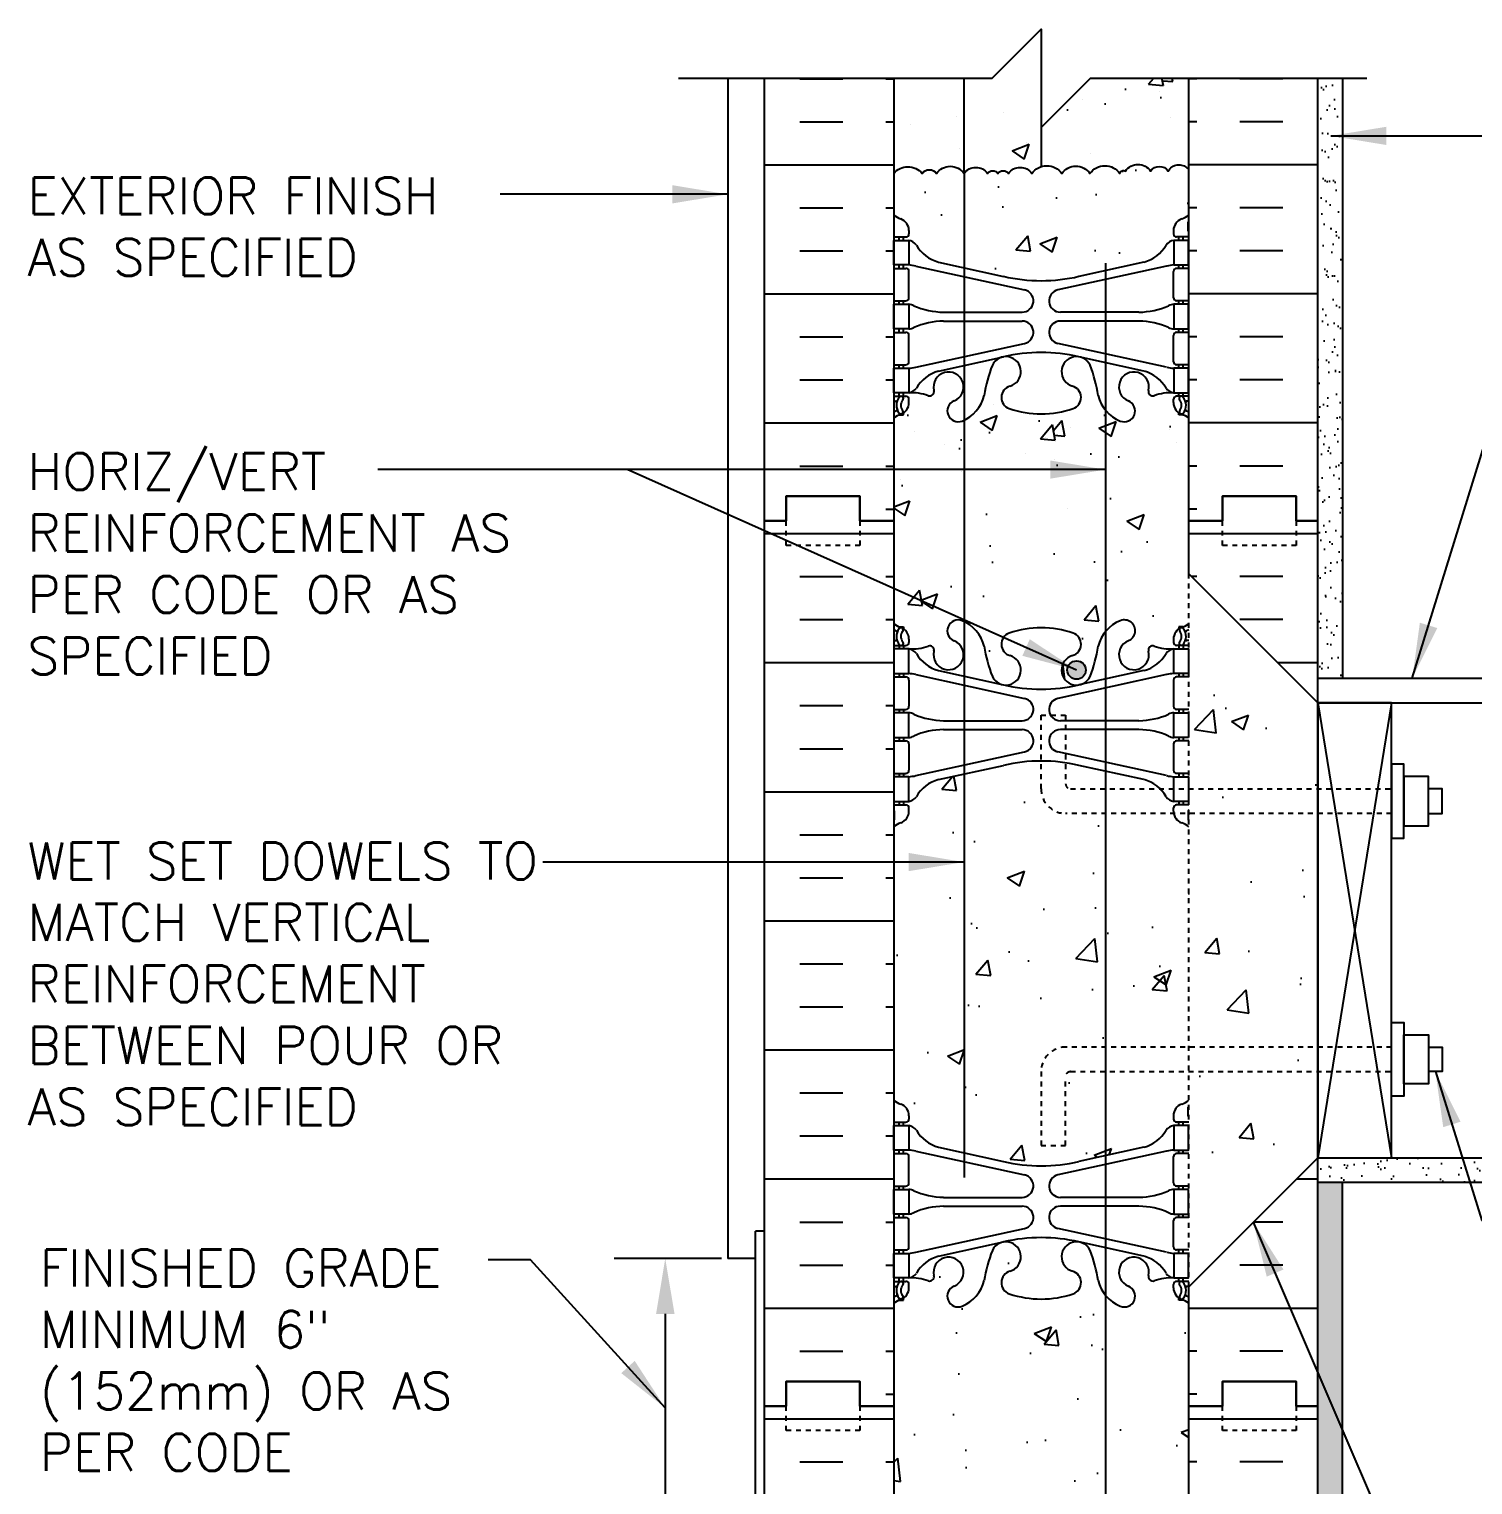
# Model space of a CAD drawing. Header units: inches. Extents: x 82.6 to 144.7, y 72.8 to 143.3.
# Drawn here: x 84.88 to 114.24, y 113.72 to 143.32 of the extents above; entities that cross this region are included whole.
import ezdxf

# ---------------------------------------------------------------- set-up
doc = ezdxf.new("R2010")
doc.units = ezdxf.units.IN
doc.header["$LTSCALE"] = 0.5
doc.header["$MEASUREMENT"] = 0
doc.linetypes.add('DASHED2', pattern=[0.375, 0.25, -0.125])
doc.linetypes.add('HIDDEN2', pattern=[0.1875, 0.125, -0.0625])
for name, color, linetype in [('HATCH', 12, 'Continuous'), ('LINE15', 9, 'Continuous'), ('LINE18', 9, 'Continuous'), ('line25', 2, 'Continuous'), ('LINE3', 3, 'Continuous'), ('LINE50', 5, 'Continuous'), ('LINE9', 9, 'Continuous'), ('TEXT', 4, 'Continuous'), ('Web_Edge', 9, 'Continuous')]:
    doc.layers.add(name, color=color, linetype=linetype)
doc.styles.add('DIM', font='romans.shx', dxfattribs={"width": 0.7})
doc.styles.add('ROMANS', font='romans.shx', dxfattribs={"height": 0.75})
doc.dimstyles.new('ext_12', dxfattribs={"dimscale": 12, "dimtxt": 0.09375, "dimasz": 0.09375, "dimexe": 0.09375, "dimexo": 0.0625, "dimgap": 0.0625, "dimtad": 1, "dimdec": 1, "dimzin": 3, "dimdsep": 46, "dimlunit": 4, "dimtxsty": 'DIM', "dimcen": 0.09, "dimdle": 0.09375, "dimclrt": 4, "dimadec": 0, "dimazin": 0, "dimtfac": 1, "dimtdec": 1, "dimtmove": 2, "dimatfit": 3, "dimfxl": 1, "dimfrac": 2, "dimtolj": 1, "dimtzin": 0, "dimarcsym": 0})

msp = doc.modelspace()

# ---------------------------------------------------------------- hatches: boundary and pattern name
at = {"layer": 'HATCH'}
h = msp.add_hatch(dxfattribs=at)
h.set_pattern_fill('AR-CONC', color=256, scale=0.5)
h.paths.add_polyline_path([(108.151, 139.157), (108.151, 139.224, -0.317837), (108.318, 139.46, 0.082415), (108.461, 139.539), (108.461, 142.32), (107.917, 142.32), (107.944, 142.173), (107.645, 142.199), (107.748, 142.32), (106.461, 142.32), (105.461, 141.32), (105.461, 140.526, 0.163867), (105.271, 140.385, 0.520567), (104.794, 140.385, 0.520567), (104.581, 140.385, 0.520567), (104.368, 140.385, 0.520567), (103.891, 140.385), (103.891, 138.469), (104.693, 138.293, 0.057795), (105.461, 138.203, 0.057795), (106.229, 138.293), (107.551, 138.583, 0.196323), (108, 138.929, -0.188973), (108.156, 139.024), (108.261, 139.024), (108.261, 139.094), (108.214, 139.094, -0.414214)])
h.paths.add_polyline_path([(103.891, 140.385, 0.520567), (103.333, 140.385, 0.520567), (103.038, 140.385, 0.464822), (102.461, 140.385), (102.461, 139.539, 0.082415), (102.604, 139.46, -0.317837), (102.771, 139.224), (102.771, 139.157, -0.414214), (102.709, 139.094), (102.661, 139.094), (102.661, 139.024), (102.766, 139.024, -0.188973), (102.922, 138.929, 0.196323), (103.371, 138.583), (103.891, 138.469)])
h.paths.add_polyline_path([(106.769, 133.32), (106.504, 133.361), (106.769, 133.638), (106.769, 135.118), (106.636, 135.207), (106.769, 135.258), (106.769, 135.571, -0.113747), (106.621, 135.871, 0.053157), (106.455, 136.485, 1.553132), (106.097, 136.061, -0.735593), (106.11, 135.603, -0.082755), (105.461, 135.495, -0.082755), (104.812, 135.603, -0.735593), (104.825, 136.061, 1.553132), (104.467, 136.485, 0.053157), (104.301, 135.871, -0.229474), (103.891, 135.367), (103.891, 131.273, -0.229474), (104.301, 130.769, 0.053157), (104.467, 130.155, 0.223253), (104.667, 129.99), (104.687, 129.986, 0.955472), (104.825, 130.58, -0.735593), (104.812, 131.038, -0.082755), (105.461, 131.146, -0.082755), (106.11, 131.038, -0.735593), (106.097, 130.58, 0.955472), (106.235, 129.986), (106.255, 129.99, 0.223253), (106.455, 130.155, 0.053157), (106.621, 130.769, -0.113747), (106.769, 131.07)])
h.paths.add_polyline_path([(106.367, 130.286, -1), (105.992, 130.286, -1)], flags=16)
h.paths.add_polyline_path([(105.745, 134.964), (105.447, 134.99), (105.688, 135.278)], flags=16)
h.paths.add_polyline_path([(108.461, 132.245), (108.461, 133.32), (108.461, 135.409, 0.064398), (108.351, 135.475), (108.261, 135.475), (108.261, 135.517, -0.249069), (108.151, 135.724), (108.151, 135.792, -0.414214), (108.214, 135.854), (108.261, 135.854), (108.261, 135.924), (108.156, 135.924, 0.10046), (107.762, 135.867, -0.601435), (107.643, 135.972, 2.182095), (107.233, 135.759, -1), (107.069, 135.35, -0.1271), (106.769, 135.571), (106.769, 135.258), (106.988, 135.342), (106.886, 135.039), (106.769, 135.118), (106.769, 131.07, -0.1271), (107.069, 131.29, -1), (107.233, 130.882, 2.182095), (107.643, 130.669, -0.601435), (107.762, 130.774, 0.10046), (108.156, 130.716), (108.261, 130.716), (108.261, 130.786), (108.214, 130.786, -0.414214), (108.151, 130.849), (108.151, 130.916, -0.249069), (108.261, 131.124), (108.261, 131.165), (108.351, 131.165, 0.064398), (108.461, 131.231)])
h.paths.add_polyline_path([(103.891, 135.367, -0.014114), (103.853, 135.35, -1), (103.689, 135.759, 2.182095), (103.279, 135.972, -0.601435), (103.16, 135.867, 0.10046), (102.766, 135.924), (102.661, 135.924), (102.661, 135.854), (102.709, 135.854, -0.414214), (102.771, 135.792), (102.771, 135.724, -0.249069), (102.661, 135.517), (102.661, 135.475), (102.571, 135.475, 0.064398), (102.461, 135.409), (102.461, 133.604), (102.787, 133.729), (102.685, 133.426), (102.461, 133.577), (102.461, 133.32), (102.461, 131.231, 0.064398), (102.571, 131.165), (102.661, 131.165), (102.661, 131.124, -0.249069), (102.771, 130.916), (102.771, 130.849, -0.414214), (102.709, 130.786), (102.661, 130.786), (102.661, 130.716), (102.766, 130.716, 0.10046), (103.16, 130.774, -0.601435), (103.279, 130.669, 2.182095), (103.689, 130.882, -1), (103.853, 131.29, -0.014114), (103.891, 131.273)])
h.paths.add_polyline_path([(106.769, 127.37), (105.958, 127.37, -0.414214), (105.458, 127.87), (105.458, 128.437, 0.057533), (104.693, 128.348), (103.891, 128.172), (103.891, 120.469), (104.693, 120.293, 0.057795), (105.461, 120.203, 0.057795), (106.229, 120.293), (106.769, 120.411), (106.769, 122.12), (106.058, 122.12, 0.414214), (105.958, 122.02), (105.958, 120.62), (105.458, 120.62), (105.458, 122.12, -0.414214), (105.958, 122.62), (106.769, 122.62)])
h.paths.add_polyline_path([(106.769, 128.229), (106.229, 128.348, 0.020613), (105.958, 128.4), (105.958, 127.97, 0.414214), (106.058, 127.87), (106.769, 127.87)], flags=17)
h.paths.add_polyline_path([(107.551, 128.058), (106.769, 128.229), (106.769, 127.87), (107.877, 127.87, 0.127201)])
h.paths.add_polyline_path([(108.461, 127.102, 0.082415), (108.318, 127.181, -0.267415), (108.155, 127.37), (106.769, 127.37), (106.769, 122.62), (108.461, 122.62)])
h.paths.add_polyline_path([(103.891, 128.172), (103.371, 128.058, 0.196323), (102.922, 127.711, -0.188973), (102.766, 127.616), (102.661, 127.616), (102.661, 127.546), (102.709, 127.546, -0.414214), (102.771, 127.484), (102.771, 127.416, -0.317837), (102.604, 127.181, 0.082415), (102.461, 127.102), (102.461, 121.539, 0.082415), (102.604, 121.46, -0.317837), (102.771, 121.224), (102.771, 121.157, -0.414214), (102.709, 121.094), (102.661, 121.094), (102.661, 121.024), (102.766, 121.024, -0.188973), (102.922, 120.929, 0.196323), (103.371, 120.583), (103.891, 120.469)])
h.paths.add_polyline_path([(108.318, 121.46, 0.082415), (108.461, 121.539), (108.461, 122.12), (106.769, 122.12), (106.769, 120.411), (107.551, 120.583, 0.196323), (108, 120.929, -0.188973), (108.156, 121.024), (108.261, 121.024), (108.261, 121.094), (108.214, 121.094, -0.414214), (108.151, 121.157), (108.151, 121.224, -0.317837)])
h.paths.add_polyline_path([(106.769, 117.571, -0.113747), (106.621, 117.871, 0.053157), (106.455, 118.485, 0.223253), (106.255, 118.65), (106.235, 118.654, 0.955472), (106.097, 118.061, -0.735593), (106.11, 117.603, -0.082755), (105.461, 117.495, -0.082755), (104.812, 117.603, -0.735593), (104.825, 118.061, 0.955472), (104.687, 118.654), (104.667, 118.65, 0.223253), (104.467, 118.485, 0.053157), (104.301, 117.871, -0.24438), (103.853, 117.35, -1), (103.689, 117.759, 2.182095), (103.279, 117.972, -0.601435), (103.16, 117.867, 0.10046), (102.766, 117.924), (102.661, 117.924), (102.661, 117.854), (102.709, 117.854, -0.414214), (102.771, 117.792), (102.771, 117.724, -0.249069), (102.661, 117.517), (102.661, 117.475), (102.571, 117.475, 0.064398), (102.461, 117.409), (102.461, 115.32), (102.461, 113.231, 0.064398), (102.571, 113.165), (102.661, 113.165), (102.661, 113.124, -0.249069), (102.771, 112.916), (102.771, 112.849, -0.414214), (102.709, 112.786), (102.661, 112.786), (102.661, 112.716), (102.766, 112.716, 0.10046), (103.16, 112.774, -0.601435), (103.279, 112.669, 2.182095), (103.689, 112.882, -1), (103.853, 113.29, -0.24438), (104.301, 112.769, 0.053157), (104.467, 112.155, 0.223253), (104.667, 111.99), (104.687, 111.986, 0.955472), (104.825, 112.58, -0.735593), (104.812, 113.038, -0.082755), (105.461, 113.146, -0.082755), (106.11, 113.038, -0.735593), (106.097, 112.58, 0.955472), (106.235, 111.986), (106.255, 111.99, 0.223253), (106.455, 112.155, 0.053157), (106.621, 112.769, -0.113747), (106.769, 113.07)])
h.paths.add_polyline_path([(108.461, 115.32), (108.461, 117.409, 0.064398), (108.351, 117.475), (108.261, 117.475), (108.261, 117.517, -0.249069), (108.151, 117.724), (108.151, 117.792, -0.414214), (108.214, 117.854), (108.261, 117.854), (108.261, 117.924), (108.156, 117.924, 0.10046), (107.762, 117.867, -0.601435), (107.643, 117.972, 2.182095), (107.233, 117.759, -1), (107.069, 117.35, -0.1271), (106.769, 117.571), (106.769, 113.07, -0.1271), (107.069, 113.29, -1), (107.233, 112.882, 2.182095), (107.643, 112.669, -0.601435), (107.762, 112.774, 0.10046), (108.156, 112.716), (108.261, 112.716), (108.261, 112.786), (108.214, 112.786, -0.414214), (108.151, 112.849), (108.151, 112.916, -0.249069), (108.261, 113.124), (108.261, 113.165), (108.351, 113.165, 0.064398), (108.461, 113.231)])
h.paths.add_polyline_path([(107.534, 112.598, -1), (107.159, 112.598, -1)], flags=16)
h.paths.add_polyline_path([(106.769, 110.229), (106.229, 110.348, 0.057795), (105.461, 110.437, 0.057795), (104.693, 110.348), (103.371, 110.058, 0.196323), (102.922, 109.711, -0.188973), (102.766, 109.616), (102.661, 109.616), (102.661, 109.546), (102.709, 109.546, -0.414214), (102.771, 109.484), (102.771, 109.416, -0.317837), (102.604, 109.181, 0.082415), (102.461, 109.102), (102.461, 103.539, 0.082415), (102.604, 103.46, -0.317837), (102.771, 103.224), (102.771, 103.157, -0.414214), (102.709, 103.094), (102.661, 103.094), (102.661, 103.024), (102.766, 103.024, -0.188973), (102.922, 102.929, 0.196323), (103.371, 102.583), (104.693, 102.293, 0.057795), (105.461, 102.203, 0.057795), (106.229, 102.293), (106.769, 102.411)])
h.paths.add_polyline_path([(108.461, 109.102, 0.082415), (108.318, 109.181, -0.317837), (108.151, 109.416), (108.151, 109.484, -0.414214), (108.214, 109.546), (108.261, 109.546), (108.261, 109.616), (108.156, 109.616, -0.188973), (108, 109.711, 0.196323), (107.551, 110.058), (106.769, 110.229), (106.769, 102.411), (107.551, 102.583, 0.196323), (108, 102.929, -0.188973), (108.156, 103.024), (108.261, 103.024), (108.261, 103.094), (108.214, 103.094, -0.414214), (108.151, 103.157), (108.151, 103.224, -0.317837), (108.318, 103.46, 0.082415), (108.461, 103.539)])
h.paths.add_polyline_path([(106.769, 99.571, -0.113747), (106.621, 99.871, 0.053157), (106.455, 100.485, 0.223253), (106.255, 100.65), (106.235, 100.654, 0.955472), (106.097, 100.061, -0.735593), (106.11, 99.603, -0.082755), (105.461, 99.495, -0.082755), (104.812, 99.603, -0.735593), (104.825, 100.061, 0.955472), (104.687, 100.654), (104.667, 100.65, 0.223253), (104.467, 100.485, 0.053157), (104.301, 99.871, -0.24438), (103.853, 99.35, -1), (103.689, 99.759, 2.182095), (103.279, 99.972, -0.601435), (103.16, 99.867, 0.10046), (102.766, 99.924), (102.661, 99.924), (102.661, 99.854), (102.709, 99.854, -0.414214), (102.771, 99.792), (102.771, 99.724, -0.249069), (102.661, 99.517), (102.661, 99.475), (102.571, 99.475, 0.064398), (102.461, 99.409), (102.461, 97.32), (104.461, 97.32), (105.461, 98.32), (105.461, 96.32), (106.461, 97.32), (106.769, 97.32)])
h.paths.add_polyline_path([(108.461, 99.409, 0.064398), (108.351, 99.475), (108.261, 99.475), (108.261, 99.517, -0.249069), (108.151, 99.724), (108.151, 99.792, -0.414214), (108.214, 99.854), (108.261, 99.854), (108.261, 99.924), (108.156, 99.924, 0.10046), (107.762, 99.867, -0.601435), (107.643, 99.972, 2.182095), (107.233, 99.759, -1), (107.069, 99.35, -0.1271), (106.769, 99.571), (106.769, 97.32), (108.461, 97.32)])
h = msp.add_hatch(dxfattribs=at)
h.set_pattern_fill('AR-SAND', color=256, scale=0.25, style=0)
h.paths.add_polyline_path([(111.586, 142.32), (111.086, 142.32), (111.086, 133.32), (111.086, 130.12), (111.586, 130.12)])
h = msp.add_hatch(dxfattribs=at)
h.set_pattern_fill('INSUL', color=256, scale=7, style=0)
h.set_pattern_definition([(0, (-2823.7005, -281.6892), (0, 2.625), []), (0, (-2823.7005, -280.8142), (0, 2.625), [0.875, -0.875]), (0, (-2823.7005, -279.9392), (0, 2.625), [0.875, -0.875])])
h.paths.add_polyline_path([(99.836, 115.32), (100.274, 115.32), (100.274, 115.82), (101.774, 115.82), (101.774, 115.32), (102.461, 115.32), (102.461, 133.32), (101.774, 133.32), (101.774, 133.82), (100.274, 133.82), (100.274, 133.32), (99.836, 133.32)])
h = msp.add_hatch(dxfattribs=at)
h.set_pattern_fill('INSUL', color=256, scale=7, style=0)
h.set_pattern_definition([(180, (3034.6227, -281.6892), (0, 2.625), []), (180, (3034.6227, -280.8142), (0, 2.625), [0.875, -0.875]), (180, (3034.6227, -279.9392), (0, 2.625), [0.875, -0.875])])
h.paths.add_polyline_path([(111.086, 120.37), (108.461, 117.745), (108.461, 115.32), (109.149, 115.32), (109.149, 115.82), (110.649, 115.82), (110.649, 115.32), (111.086, 115.32)])
h.paths.add_polyline_path([(108.461, 132.245), (111.086, 129.62), (111.086, 133.32), (110.649, 133.32), (110.649, 133.82), (109.149, 133.82), (109.149, 133.32), (108.461, 133.32)])
h = msp.add_hatch(dxfattribs=at)
h.set_pattern_fill('AR-CONC', color=256, scale=0.5, style=0)
h.set_pattern_definition([(50, (-24.963, -30.269), (3.5863, -0.31376), [0.375, -4.125]), (355, (-24.963, -30.269), (-0.693757, 3.76096), [0.3, -3.3]), (100.4514, (-24.664, -30.295), (2.892547, 3.4472), [0.3187, -3.50571]), (46.1842, (-24.963, -29.269), (5.336205, -0.827595), [0.5625, -6.1875]), (96.6356, (-24.5183, -29.338), (4.67331, 4.87059), [0.47805, -5.25856]), (351.1842, (-24.963, -29.269), (4.67331, 4.8706), [0.45, -4.95]), (21, (-24.463, -29.519), (2.984535, -2.013094), [0.375, -4.125]), (326, (-24.463, -29.519), (1.216577, 3.62575), [0.3, -3.3]), (71.4514, (-24.2143, -29.6867), (4.201113, 1.61265), [0.3187, -3.50571]), (37.5, (-24.963, -30.269), (0.060799, 1.664469), [0, -3.26, 0, -3.35, 0, -3.3125]), (7.5, (-24.963, -30.269), (1.315348, 1.972059), [0, -1.91, 0, -3.185, 0, -1.2625]), (327.5, (-26.078, -30.269), (2.669112, -0.112774), [0, -1.25, 0, -3.9, 0, -5.175]), (317.5, (-26.578, -30.269), (2.91593, 0.500525), [0, -1.625, 0, -2.59, 0, -3.675])])
h.paths.add_polyline_path([(111.086, 127.058), (108.461, 127.058), (108.461, 122.933), (111.086, 122.933)])
h.paths.add_polyline_path([(111.086, 121.495), (111.086, 122.433), (108.461, 122.433), (108.461, 118.87)])
h.paths.add_polyline_path([(108.461, 131.12), (108.461, 127.558), (111.086, 127.558), (111.086, 128.495)])
h = msp.add_hatch(dxfattribs=at)
h.set_pattern_fill('AR-SAND', color=256, scale=0.25, style=0)
h.paths.add_polyline_path([(130.158, 119.87), (130.158, 120.37), (111.086, 120.37), (111.086, 119.87)])
h = msp.add_hatch(dxfattribs=at)
h.set_pattern_fill('AR-SAND', color=256, scale=0.25, style=0)
h.paths.add_polyline_path([(111.586, 119.87), (111.086, 119.87), (111.086, 115.32), (111.086, 97.32), (111.586, 97.32)])
h = msp.add_hatch(dxfattribs=at)
h.set_pattern_fill('INSUL', color=256, scale=7, style=0)
h.set_pattern_definition([(0, (-2823.7005, -299.6892), (0, 2.625), []), (0, (-2823.7005, -298.8142), (0, 2.625), [0.875, -0.875]), (0, (-2823.7005, -297.9392), (0, 2.625), [0.875, -0.875])])
h.paths.add_polyline_path([(99.836, 97.32), (100.274, 97.32), (100.274, 97.82), (101.774, 97.82), (101.774, 97.32), (102.461, 97.32), (102.461, 115.32), (101.774, 115.32), (101.774, 115.82), (100.274, 115.82), (100.274, 115.32), (99.836, 115.32)])
h = msp.add_hatch(dxfattribs=at)
h.set_pattern_fill('INSUL', color=256, scale=7, style=0)
h.set_pattern_definition([(180, (3034.6227, -299.6892), (0, 2.625), []), (180, (3034.6227, -298.8142), (0, 2.625), [0.875, -0.875]), (180, (3034.6227, -297.9392), (0, 2.625), [0.875, -0.875])])
h.paths.add_polyline_path([(111.086, 97.32), (110.649, 97.32), (110.649, 97.82), (109.149, 97.82), (109.149, 97.32), (108.461, 97.32), (108.461, 115.32), (109.149, 115.32), (109.149, 115.82), (110.649, 115.82), (110.649, 115.32), (111.086, 115.32)])
at = {"layer": 'LINE3'}
msp.add_hatch(color=256, dxfattribs=at).paths.add_polyline_path([(105.992, 130.286, 1), (106.367, 130.286, 1)])

# ---------------------------------------------------------------- linework, layer by layer
at = {"layer": 'HATCH'}
for p, q in [((100.549, 142.311), (101.424, 142.311)), ((102.299, 142.311), (102.461, 142.311)), ((107.645, 142.199), (107.748, 142.32)), ((107.645, 142.199), (107.944, 142.172)), ((107.945, 142.17), (107.917, 142.32)), ((108.623, 142.311), (108.461, 142.311)), ((110.373, 142.311), (109.498, 142.311)), ((106.3, 141.886), (106.3, 141.886)), ((107.857, 142.045), (107.857, 142.045)), ((103.732, 141.534), (103.732, 141.534)), ((104.699, 141.63), (104.699, 141.63)), ((108.081, 141.519), (108.081, 141.519)), ((100.549, 141.436), (101.424, 141.436)), ((102.299, 141.436), (102.461, 141.436)), ((102.805, 141.38), (102.805, 141.38)), ((108.623, 141.436), (108.461, 141.436)), ((110.373, 141.436), (109.498, 141.436)), ((104.868, 140.846), (105.219, 140.98)), ((105.117, 140.676), (105.219, 140.978)), ((105.166, 141.018), (105.166, 141.018)), ((103.797, 140.901), (103.797, 140.901)), ((104.868, 140.846), (105.117, 140.678)), ((106.466, 140.788), (106.466, 140.788)), ((99.836, 140.561), (102.461, 140.561)), ((111.086, 140.561), (108.461, 140.561)), ((100.549, 139.686), (101.424, 139.686)), ((102.299, 139.686), (102.461, 139.686)), ((108.623, 139.686), (108.461, 139.686)), ((110.373, 139.686), (109.498, 139.686)), ((100.549, 138.811), (101.424, 138.811)), ((102.299, 138.811), (102.461, 138.811)), ((108.623, 138.811), (108.461, 138.811)), ((110.373, 138.811), (109.498, 138.811)), ((99.836, 137.936), (102.461, 137.936)), ((111.086, 137.936), (108.461, 137.936)), ((100.549, 137.061), (101.424, 137.061)), ((102.299, 137.061), (102.461, 137.061)), ((108.623, 137.061), (108.461, 137.061)), ((110.373, 137.061), (109.498, 137.061)), ((100.549, 136.186), (101.424, 136.186)), ((102.299, 136.186), (102.461, 136.186)), ((108.623, 136.186), (108.461, 136.186)), ((110.373, 136.186), (109.498, 136.186)), ((104.498, 135.691), (104.498, 135.691)), ((99.836, 135.311), (102.461, 135.311)), ((106.636, 135.207), (106.986, 135.342)), ((106.885, 135.037), (106.987, 135.339)), ((111.086, 135.311), (108.461, 135.311)), ((102.883, 135.132), (102.883, 135.132)), ((105.447, 134.99), (105.688, 135.278)), ((105.552, 135.02), (105.552, 135.02)), ((105.746, 134.962), (105.688, 135.275)), ((106.056, 135.228), (106.056, 135.228)), ((106.636, 135.207), (106.885, 135.039)), ((108.067, 135.187), (108.067, 135.187)), ((103.489, 134.876), (103.489, 134.876)), ((105.447, 134.99), (105.746, 134.964)), ((108.221, 134.907), (108.221, 134.907)), ((100.549, 134.436), (101.424, 134.436)), ((102.299, 134.436), (102.461, 134.436)), ((105.151, 134.687), (105.151, 134.687)), ((105.741, 134.571), (105.741, 134.571)), ((108.623, 134.436), (108.461, 134.436)), ((110.373, 134.436), (109.498, 134.436)), ((102.595, 134.157), (102.595, 134.157)), ((103.847, 134.322), (103.847, 134.322)), ((102.299, 133.561), (102.461, 133.561)), ((102.461, 133.604), (102.785, 133.729)), ((102.461, 133.577), (102.684, 133.427)), ((102.684, 133.425), (102.786, 133.727)), ((105.996, 133.564), (105.996, 133.564)), ((108.623, 133.561), (108.461, 133.561)), ((111.086, 129.62), (111.086, 120.37)), ((111.086, 129.62), (112.586, 120.37)), ((112.586, 129.62), (111.086, 120.37)), ((111.086, 127.87), (111.086, 127.12))]:
    msp.add_line(p, q, dxfattribs=at)
msp.add_lwpolyline([(102.461, 140.385, -0.464822), (103.038, 140.385, -0.520567), (103.333, 140.385, -0.520567), (103.891, 140.385, -0.520567), (104.368, 140.385, -0.520567), (104.581, 140.385, -0.520567), (104.794, 140.385, -0.520567), (105.271, 140.385, -0.520567), (105.878, 140.385, -0.520567), (106.453, 140.385, -0.520567), (107.06, 140.385, -0.520567), (107.175, 140.434, -0.520567), (107.684, 140.434, -0.520567), (108.045, 140.434, -0.520567), (108.439, 140.484)], format="xyb", dxfattribs=at)
at = {"layer": 'HATCH', "color": 2}
msp.add_lwpolyline([(111.086, 120.37), (112.586, 120.37), (112.586, 129.62), (111.086, 129.62)], close=True, dxfattribs=at)
at = {"layer": 'LINE15', "linetype": 'HIDDEN2'}
for points in [[(105.958, 127.37, -0.414214), (105.458, 127.87), (105.458, 129.37), (105.958, 129.37), (105.958, 127.97, 0.414214), (106.058, 127.87)], [(105.958, 122.62, 0.414214), (105.458, 122.12), (105.458, 120.62), (105.958, 120.62), (105.958, 122.02, -0.414214), (106.058, 122.12)]]:
    msp.add_lwpolyline(points, format="xyb", dxfattribs=at)
for points in [[(106.058, 127.87), (112.586, 127.87)], [(112.586, 127.37), (105.958, 127.37)], [(112.586, 122.62), (105.958, 122.62)], [(106.058, 122.12), (112.586, 122.12)]]:
    msp.add_lwpolyline(points, dxfattribs=at)
at = {"layer": 'LINE18'}
for points in [[(112.586, 126.87), (112.836, 126.87), (112.836, 128.37), (112.586, 128.37)], [(112.836, 127.12), (113.336, 127.12), (113.336, 128.12), (112.836, 128.12)], [(112.586, 123.12), (112.836, 123.12), (112.836, 121.62), (112.586, 121.62)], [(112.836, 122.87), (113.336, 122.87), (113.336, 121.87), (112.836, 121.87)]]:
    msp.add_lwpolyline(points, close=True, dxfattribs=at)
for points in [[(113.336, 127.37), (113.617, 127.37), (113.617, 127.87), (113.336, 127.87)], [(113.336, 122.62), (113.617, 122.62), (113.617, 122.12), (113.336, 122.12)]]:
    msp.add_lwpolyline(points, dxfattribs=at)
at = {"layer": 'line25'}
for p, q in [((102.461, 142.32), (102.461, 133.32)), ((108.461, 133.32), (108.461, 142.32)), ((102.461, 133.32), (102.461, 115.32)), ((108.461, 132.245), (108.461, 133.32)), ((111.086, 129.62), (108.461, 132.245)), ((111.086, 129.62), (130.158, 129.62)), ((111.086, 120.37), (108.461, 117.745)), ((111.086, 120.37), (130.158, 120.37)), ((111.086, 120.37), (114.086, 120.37)), ((108.461, 115.32), (108.461, 117.745)), ((102.461, 115.32), (102.461, 97.32)), ((108.461, 97.32), (108.461, 115.32))]:
    msp.add_line(p, q, dxfattribs=at)
at = {"layer": 'LINE3'}
for p, q in [((103.891, 140.385), (103.891, 142.32)), ((105.461, 141.32), (105.461, 140.526)), ((103.891, 140.385), (103.891, 119.965)), ((106.769, 138.559), (106.769, 97.32))]:
    msp.add_line(p, q, dxfattribs=at)
msp.add_circle((106.18, 130.286), 0.188, dxfattribs=at)
at = {"layer": 'LINE50'}
for p, q in [((99.836, 133.32), (99.836, 142.32)), ((111.086, 133.32), (111.086, 142.32)), ((99.836, 115.32), (99.836, 133.32)), ((111.086, 127.12), (111.086, 133.32)), ((111.086, 115.32), (111.086, 129.62)), ((99.836, 97.32), (99.836, 115.32)), ((111.086, 97.32), (111.086, 115.32))]:
    msp.add_line(p, q, dxfattribs=at)
for points in [[(99.836, 133.32), (100.274, 133.32), (100.274, 133.82), (101.774, 133.82), (101.774, 133.32), (102.461, 133.32)], [(102.461, 133.32), (101.774, 133.32), (101.774, 133.82), (100.274, 133.82), (100.274, 133.32), (99.836, 133.32)], [(111.086, 133.32), (110.649, 133.32), (110.649, 133.82), (109.149, 133.82), (109.149, 133.32), (108.461, 133.32)], [(108.461, 133.32), (109.149, 133.32), (109.149, 133.82), (110.649, 133.82), (110.649, 133.32), (111.086, 133.32)], [(102.461, 115.32), (101.774, 115.32), (101.774, 115.82), (100.274, 115.82), (100.274, 115.32), (99.836, 115.32)], [(99.836, 115.32), (100.274, 115.32), (100.274, 115.82), (101.774, 115.82), (101.774, 115.32), (102.461, 115.32)], [(108.461, 115.32), (109.149, 115.32), (109.149, 115.82), (110.649, 115.82), (110.649, 115.32), (111.086, 115.32)], [(111.086, 115.32), (110.649, 115.32), (110.649, 115.82), (109.149, 115.82), (109.149, 115.32), (108.461, 115.32)]]:
    msp.add_lwpolyline(points, dxfattribs=at)
at = {"layer": 'LINE9'}
for p, q in [((99.086, 142.32), (99.086, 118.32)), ((111.586, 142.32), (111.586, 130.12)), ((111.086, 130.12), (130.158, 130.12)), ((111.086, 119.87), (130.158, 119.87)), ((111.586, 97.32), (111.586, 119.87)), ((99.649, 106.879), (99.649, 118.879)), ((99.836, 118.879), (99.649, 118.879)), ((99.649, 118.32), (99.086, 118.32))]:
    msp.add_line(p, q, dxfattribs=at)
at = {"layer": 'LINE9', "linetype": 'HIDDEN2'}
msp.add_line((108.461, 117.745), (108.461, 132.245), dxfattribs=at)
at = {"layer": 'LINE9'}
msp.add_lwpolyline([(98.086, 142.32), (104.461, 142.32), (105.461, 143.32), (105.461, 141.32), (106.461, 142.32), (112.086, 142.32)], dxfattribs=at)
at = {"layer": 'LINE9', "linetype": 'DASHED2', "ltscale": 0.15}
for points in [[(101.774, 133.32), (101.774, 133.32), (101.774, 132.82), (100.274, 132.82), (100.274, 133.32), (100.274, 133.32)], [(101.774, 133.32), (101.774, 133.32), (101.774, 132.82), (100.274, 132.82), (100.274, 133.32), (100.274, 133.32)], [(110.649, 133.32), (110.649, 133.32), (110.649, 132.82), (109.149, 132.82), (109.149, 133.32), (109.149, 133.32)], [(110.649, 133.32), (110.649, 133.32), (110.649, 132.82), (109.149, 132.82), (109.149, 133.32), (109.149, 133.32)], [(101.774, 115.32), (101.774, 115.32), (101.774, 114.82), (100.274, 114.82), (100.274, 115.32), (100.274, 115.32)], [(101.774, 115.32), (101.774, 115.32), (101.774, 114.82), (100.274, 114.82), (100.274, 115.32), (100.274, 115.32)], [(110.649, 115.32), (110.649, 115.32), (110.649, 114.82), (109.149, 114.82), (109.149, 115.32), (109.149, 115.32)], [(110.649, 115.32), (110.649, 115.32), (110.649, 114.82), (109.149, 114.82), (109.149, 115.32), (109.149, 115.32)]]:
    msp.add_lwpolyline(points, dxfattribs=at)
at = {"layer": 'TEXT'}
for p, q in [((98.961, 118.32), (96.777, 118.32)), ((97.815, 117.195), (97.815, 113.431))]:
    msp.add_line(p, q, dxfattribs=at)
msp.add_solid([(97.628, 117.195), (98.003, 117.195), (97.815, 118.32)], dxfattribs=at)
at = {"layer": 'Web_Edge'}
for p, q in [((102.471, 139.214), (102.471, 139.4)), ((102.771, 139.224), (102.771, 139.157)), ((108.151, 139.224), (108.151, 139.157)), ((108.451, 139.214), (108.451, 139.4)), ((102.461, 139.094), (102.709, 139.094)), ((102.571, 139.024), (102.571, 139.094)), ((102.661, 139.024), (102.661, 139.094)), ((108.461, 139.094), (108.214, 139.094)), ((108.261, 139.024), (108.261, 139.094)), ((108.351, 139.024), (108.351, 139.094)), ((103.371, 138.583), (104.693, 138.293)), ((107.551, 138.583), (106.229, 138.293)), ((102.461, 138.454), (102.709, 138.454)), ((102.571, 138.454), (102.571, 138.524)), ((102.661, 138.454), (102.661, 138.524)), ((102.771, 137.857), (102.771, 138.392)), ((102.91, 138.5), (105.121, 138.019)), ((108.012, 138.5), (105.801, 138.019)), ((108.151, 137.857), (108.151, 138.392)), ((108.461, 138.454), (108.214, 138.454)), ((108.261, 138.454), (108.261, 138.524)), ((108.351, 138.454), (108.351, 138.524)), ((102.461, 137.794), (102.709, 137.794)), ((102.571, 137.724), (102.571, 137.794)), ((102.661, 137.724), (102.661, 137.794)), ((108.461, 137.794), (108.214, 137.794)), ((108.261, 137.724), (108.261, 137.794)), ((108.351, 137.724), (108.351, 137.794)), ((103.476, 137.564), (105.072, 137.564)), ((103.476, 137.384), (105.072, 137.384)), ((107.446, 137.564), (105.85, 137.564)), ((107.446, 137.384), (105.85, 137.384)), ((102.461, 137.154), (102.709, 137.154)), ((102.571, 137.154), (102.571, 137.224)), ((102.661, 137.154), (102.661, 137.224)), ((102.771, 136.557), (102.771, 137.092)), ((108.151, 136.557), (108.151, 137.092)), ((108.461, 137.154), (108.214, 137.154)), ((108.261, 137.154), (108.261, 137.224)), ((108.351, 137.154), (108.351, 137.224)), ((102.91, 136.448), (105.121, 136.929)), ((108.012, 136.448), (105.801, 136.929)), ((102.461, 136.494), (102.709, 136.494)), ((102.571, 136.424), (102.571, 136.494)), ((102.661, 136.424), (102.661, 136.494)), ((103.371, 136.365), (104.693, 136.656)), ((107.551, 136.365), (106.229, 136.656)), ((108.461, 136.494), (108.214, 136.494)), ((108.261, 136.424), (108.261, 136.494)), ((108.351, 136.424), (108.351, 136.494)), ((102.571, 135.854), (102.571, 135.924)), ((102.661, 135.854), (102.661, 135.924)), ((108.261, 135.854), (108.261, 135.924)), ((108.351, 135.854), (108.351, 135.924)), ((102.461, 135.854), (102.709, 135.854)), ((102.461, 135.754), (102.503, 135.754)), ((102.771, 135.724), (102.771, 135.792)), ((108.151, 135.724), (108.151, 135.792)), ((108.461, 135.854), (108.214, 135.854)), ((108.461, 135.754), (108.419, 135.754)), ((102.571, 135.475), (102.661, 135.475)), ((102.661, 135.475), (102.661, 135.517)), ((108.261, 135.475), (108.261, 135.517)), ((108.351, 135.475), (108.261, 135.475)), ((102.571, 131.165), (102.661, 131.165)), ((102.661, 131.165), (102.661, 131.124)), ((108.351, 131.165), (108.261, 131.165)), ((108.261, 131.165), (108.261, 131.124)), ((102.461, 130.886), (102.503, 130.886)), ((102.771, 130.916), (102.771, 130.849)), ((108.151, 130.916), (108.151, 130.849)), ((108.461, 130.886), (108.419, 130.886)), ((102.461, 130.786), (102.709, 130.786)), ((102.571, 130.786), (102.571, 130.716)), ((102.661, 130.786), (102.661, 130.716)), ((108.461, 130.786), (108.214, 130.786)), ((108.261, 130.786), (108.261, 130.716)), ((108.351, 130.786), (108.351, 130.716)), ((103.371, 130.275), (104.693, 129.985)), ((107.551, 130.275), (106.229, 129.985)), ((102.461, 130.146), (102.709, 130.146)), ((102.571, 130.216), (102.571, 130.146)), ((102.661, 130.216), (102.661, 130.146)), ((102.771, 130.084), (102.771, 129.549)), ((102.91, 130.193), (105.121, 129.711)), ((108.012, 130.193), (105.801, 129.711)), ((108.151, 130.084), (108.151, 129.549)), ((108.461, 130.146), (108.214, 130.146)), ((108.261, 130.216), (108.261, 130.146)), ((108.351, 130.216), (108.351, 130.146)), ((102.461, 129.486), (102.709, 129.486)), ((102.571, 129.486), (102.571, 129.416)), ((102.661, 129.486), (102.661, 129.416)), ((108.461, 129.486), (108.214, 129.486)), ((108.261, 129.486), (108.261, 129.416)), ((108.351, 129.486), (108.351, 129.416)), ((103.476, 129.256), (105.072, 129.256)), ((103.476, 129.076), (105.072, 129.076)), ((107.446, 129.256), (105.85, 129.256)), ((107.446, 129.076), (105.85, 129.076)), ((102.461, 128.846), (102.709, 128.846)), ((102.571, 128.916), (102.571, 128.846)), ((102.661, 128.916), (102.661, 128.846)), ((102.771, 128.784), (102.771, 128.249)), ((108.151, 128.784), (108.151, 128.249)), ((108.461, 128.846), (108.214, 128.846)), ((108.261, 128.916), (108.261, 128.846)), ((108.351, 128.916), (108.351, 128.846)), ((102.91, 128.14), (105.121, 128.622)), ((108.012, 128.14), (105.801, 128.622)), ((102.461, 128.186), (102.709, 128.186)), ((102.571, 128.186), (102.571, 128.116)), ((102.661, 128.186), (102.661, 128.116)), ((103.371, 128.058), (104.693, 128.348)), ((107.551, 128.058), (106.229, 128.348)), ((108.461, 128.186), (108.214, 128.186)), ((108.261, 128.186), (108.261, 128.116)), ((108.351, 128.186), (108.351, 128.116)), ((102.571, 127.616), (102.571, 127.546)), ((102.661, 127.616), (102.661, 127.546)), ((108.261, 127.616), (108.261, 127.546)), ((108.351, 127.616), (108.351, 127.546)), ((102.461, 127.546), (102.709, 127.546)), ((102.471, 127.426), (102.471, 127.24)), ((102.771, 127.416), (102.771, 127.484)), ((108.151, 127.416), (108.151, 127.484)), ((108.461, 127.546), (108.214, 127.546)), ((108.451, 127.426), (108.451, 127.24))]:
    msp.add_line(p, q, dxfattribs=at)
at = {"layer": 'Web_Edge', "color": 8}
for p, q in [((102.471, 121.214), (102.471, 121.4)), ((108.451, 121.214), (108.451, 121.4)), ((102.461, 121.094), (102.709, 121.094)), ((102.571, 121.024), (102.571, 121.094)), ((102.661, 121.024), (102.661, 121.094)), ((102.771, 121.224), (102.771, 121.157)), ((108.151, 121.224), (108.151, 121.157)), ((108.461, 121.094), (108.214, 121.094)), ((108.261, 121.024), (108.261, 121.094)), ((108.351, 121.024), (108.351, 121.094)), ((102.571, 120.454), (102.571, 120.524)), ((102.661, 120.454), (102.661, 120.524)), ((102.91, 120.5), (105.121, 120.019)), ((103.371, 120.583), (104.693, 120.293)), ((108.012, 120.5), (105.801, 120.019)), ((107.551, 120.583), (106.229, 120.293)), ((108.261, 120.454), (108.261, 120.524)), ((108.351, 120.454), (108.351, 120.524)), ((102.461, 120.454), (102.709, 120.454)), ((102.771, 119.857), (102.771, 120.392)), ((108.151, 119.857), (108.151, 120.392)), ((108.461, 120.454), (108.214, 120.454)), ((102.461, 119.794), (102.709, 119.794)), ((102.571, 119.724), (102.571, 119.794)), ((102.661, 119.724), (102.661, 119.794)), ((108.461, 119.794), (108.214, 119.794)), ((108.261, 119.724), (108.261, 119.794)), ((108.351, 119.724), (108.351, 119.794)), ((103.476, 119.564), (105.072, 119.564)), ((103.476, 119.384), (105.072, 119.384)), ((107.446, 119.564), (105.85, 119.564)), ((107.446, 119.384), (105.85, 119.384)), ((102.461, 119.154), (102.709, 119.154)), ((102.571, 119.154), (102.571, 119.224)), ((102.661, 119.154), (102.661, 119.224)), ((102.771, 118.557), (102.771, 119.092)), ((108.151, 118.557), (108.151, 119.092)), ((108.461, 119.154), (108.214, 119.154)), ((108.261, 119.154), (108.261, 119.224)), ((108.351, 119.154), (108.351, 119.224)), ((102.91, 118.448), (105.121, 118.929)), ((108.012, 118.448), (105.801, 118.929)), ((102.461, 118.494), (102.709, 118.494)), ((102.571, 118.424), (102.571, 118.494)), ((102.661, 118.424), (102.661, 118.494)), ((103.371, 118.365), (104.693, 118.656)), ((107.551, 118.365), (106.229, 118.656)), ((108.461, 118.494), (108.214, 118.494)), ((108.261, 118.424), (108.261, 118.494)), ((108.351, 118.424), (108.351, 118.494)), ((102.461, 117.854), (102.709, 117.854)), ((102.571, 117.854), (102.571, 117.924)), ((102.661, 117.854), (102.661, 117.924)), ((108.461, 117.854), (108.214, 117.854)), ((108.261, 117.854), (108.261, 117.924)), ((108.351, 117.854), (108.351, 117.924)), ((102.461, 117.754), (102.503, 117.754)), ((102.771, 117.724), (102.771, 117.792)), ((108.151, 117.724), (108.151, 117.792)), ((108.461, 117.754), (108.419, 117.754)), ((102.571, 117.475), (102.661, 117.475)), ((102.661, 117.475), (102.661, 117.517)), ((108.261, 117.475), (108.261, 117.517)), ((108.351, 117.475), (108.261, 117.475))]:
    msp.add_line(p, q, dxfattribs=at)
at = {"layer": 'Web_Edge'}
for points in [[(102.466, 139.024), (102.766, 139.024), (102.766, 138.524), (102.466, 138.524)], [(108.456, 139.024), (108.156, 139.024), (108.156, 138.524), (108.456, 138.524)], [(102.466, 137.724), (102.766, 137.724), (102.766, 137.224), (102.466, 137.224)], [(108.456, 137.724), (108.156, 137.724), (108.156, 137.224), (108.456, 137.224)], [(102.466, 136.424), (102.766, 136.424), (102.766, 135.924), (102.466, 135.924)], [(108.456, 136.424), (108.156, 136.424), (108.156, 135.924), (108.456, 135.924)], [(102.466, 130.216), (102.766, 130.216), (102.766, 130.716), (102.466, 130.716)], [(108.456, 130.216), (108.156, 130.216), (108.156, 130.716), (108.456, 130.716)], [(102.466, 128.916), (102.766, 128.916), (102.766, 129.416), (102.466, 129.416)], [(108.456, 128.916), (108.156, 128.916), (108.156, 129.416), (108.456, 129.416)], [(102.466, 127.616), (102.766, 127.616), (102.766, 128.116), (102.466, 128.116)], [(108.456, 127.616), (108.156, 127.616), (108.156, 128.116), (108.456, 128.116)]]:
    msp.add_lwpolyline(points, close=True, dxfattribs=at)
at = {"layer": 'Web_Edge', "color": 8}
for points in [[(102.466, 121.024), (102.766, 121.024), (102.766, 120.524), (102.466, 120.524)], [(108.456, 121.024), (108.156, 121.024), (108.156, 120.524), (108.456, 120.524)], [(102.466, 119.724), (102.766, 119.724), (102.766, 119.224), (102.466, 119.224)], [(108.456, 119.724), (108.156, 119.724), (108.156, 119.224), (108.456, 119.224)], [(102.466, 118.424), (102.766, 118.424), (102.766, 117.924), (102.466, 117.924)], [(108.456, 118.424), (108.156, 118.424), (108.156, 117.924), (108.456, 117.924)]]:
    msp.add_lwpolyline(points, close=True, dxfattribs=at)
at = {"layer": 'Web_Edge'}
for centre, radius, start, end in [((102.771, 139.931), 0.5, 231.6833, 250.5288), ((102.521, 139.224), 0.25, 0, 70.5288), ((108.401, 139.224), 0.25, 109.4712, 180), ((108.151, 139.931), 0.5, 289.4712, 308.3167), ((102.771, 139.931), 0.6, 238.8907, 238.927), ((102.451, 139.4), 0.02, 360, 58.927), ((102.451, 139.214), 0.02, 299.988, 360), ((102.709, 139.157), 0.0625, 270, 0), ((108.214, 139.157), 0.0625, 180, 270), ((108.471, 139.4), 0.02, 121.073, 180), ((108.471, 139.214), 0.02, 180, 240.012), ((108.151, 139.931), 0.6, 301.073, 301.1093), ((102.723, 138.778), 0.25, 37.2777, 80.0823), ((103.57, 139.306), 0.75, 210.155, 254.5838), ((107.352, 139.306), 0.75, 285.4162, 329.845), ((108.199, 138.778), 0.25, 99.9177, 142.7223), ((102.709, 138.392), 0.0625, 0, 90), ((102.675, 137.528), 1, 76.4291, 84.7991), ((105.461, 141.56), 3.356, 256.7692, 270), ((105.461, 141.56), 3.356, 270, 283.2308), ((108.247, 137.528), 1, 95.2009, 103.5709), ((108.214, 138.392), 0.0625, 90, 180), ((105.072, 137.794), 0.23, 270, 77.6055), ((105.85, 137.794), 0.23, 102.3945, 270), ((102.709, 137.857), 0.0625, 270, 0), ((102.762, 137.505), 0.219, 60.4937, 88.92), ((102.762, 137.505), 0.219, 60.4937, 88.92), ((103.506, 139.164), 1.6, 246.5673, 268.9203), ((103.506, 139.164), 1.6, 246.5673, 268.9203), ((107.416, 139.164), 1.6, 271.0797, 293.4327), ((107.416, 139.164), 1.6, 271.0797, 293.4327), ((108.16, 137.505), 0.219, 91.08, 119.5063), ((108.16, 137.505), 0.219, 91.08, 119.5063), ((108.214, 137.857), 0.0625, 180, 270), ((103.506, 135.784), 1.6, 91.0797, 113.4327), ((105.072, 137.154), 0.23, 282.3945, 90), ((105.85, 137.154), 0.23, 90, 257.6055), ((107.416, 135.784), 1.6, 66.5673, 88.9203), ((102.709, 137.092), 0.0625, 0, 90), ((102.762, 137.443), 0.219, 271.08, 299.5063), ((108.16, 137.443), 0.219, 240.4937, 268.92), ((108.214, 137.092), 0.0625, 90, 180), ((102.709, 136.557), 0.0625, 270, 0), ((107.264, 135.4), 3, 158.8016, 170.9727), ((104.743, 136.355), 0.305, 285.7253, 154.6218), ((105.461, 133.389), 3.356, 90, 103.2308), ((105.461, 133.389), 3.356, 76.7692, 90), ((106.18, 136.355), 0.305, 25.3782, 254.2747), ((103.658, 135.4), 3, 9.0273, 21.1984), ((108.214, 136.557), 0.0625, 180, 270), ((102.675, 137.42), 1, 275.2009, 283.5709), ((103.57, 135.642), 0.75, 105.4162, 149.845), ((103.576, 136.042), 0.305, 291.8037, 193.3205), ((107.346, 136.042), 0.305, 346.6795, 248.1963), ((107.352, 135.642), 0.75, 30.155, 74.5838), ((108.247, 137.42), 1, 256.4291, 264.7991), ((102.723, 136.17), 0.25, 279.9177, 322.7223), ((102.822, 134.926), 1, 70.0933, 93.2121), ((103.192, 135.951), 0.09, 251.1349, 13.3205), ((104.89, 135.83), 0.24, 105.7253, 251.077), ((106.032, 135.83), 0.24, 288.923, 74.2747), ((107.73, 135.951), 0.09, 166.6795, 288.8651), ((108.1, 134.926), 1, 86.7879, 109.9067), ((108.199, 136.17), 0.25, 217.2777, 260.0823), ((102.503, 135.734), 0.02, 345.8459, 90), ((102.765, 135.67), 0.25, 137.5391, 219.8855), ((102.51, 135.579), 0.02, 294.9252, 19.2084), ((102.614, 135.808), 0.045, 317.5391, 137.5391), ((102.521, 135.724), 0.25, 289.4712, 360), ((102.765, 135.67), 0.16, 137.5391, 219.9999), ((102.709, 135.792), 0.0625, 360, 90), ((103.771, 135.555), 0.22, 111.8037, 291.8037), ((103.576, 136.042), 0.745, 291.8037, 346.7348), ((105.461, 137.495), 2, 251.077, 270), ((105.461, 137.495), 2, 270, 288.923), ((107.346, 136.042), 0.745, 193.2652, 248.1963), ((107.151, 135.555), 0.22, 248.1963, 68.1963), ((108.214, 135.792), 0.0625, 90, 180), ((108.401, 135.724), 0.25, 180, 250.5288), ((108.309, 135.808), 0.045, 42.4609, 222.4609), ((108.157, 135.67), 0.16, 320.0001, 42.4609), ((108.157, 135.67), 0.25, 320.1145, 42.4609), ((108.412, 135.579), 0.02, 160.7916, 245.0748), ((108.419, 135.734), 0.02, 90, 194.1541), ((102.771, 135.017), 0.6, 114.9252, 121.1093), ((102.771, 135.017), 0.5, 109.4712, 128.3167), ((102.607, 135.539), 0.045, 218.552, 40.8121), ((108.315, 135.539), 0.045, 139.1879, 321.448), ((108.151, 135.017), 0.5, 51.6833, 70.5288), ((108.151, 135.017), 0.6, 58.8907, 65.0748), ((102.771, 131.624), 0.5, 231.6833, 250.5288), ((102.607, 131.102), 0.045, 319.1879, 141.448), ((102.521, 130.916), 0.25, 0, 70.5288), ((103.771, 131.086), 0.22, 68.1963, 248.1963), ((103.576, 130.598), 0.745, 13.2652, 68.1963), ((105.461, 129.146), 2, 90, 108.923), ((105.461, 129.146), 2, 71.077, 90), ((107.346, 130.598), 0.745, 111.8037, 166.7348), ((107.151, 131.086), 0.22, 291.8037, 111.8037), ((108.401, 130.916), 0.25, 109.4712, 180), ((108.315, 131.102), 0.045, 38.552, 220.8121), ((108.151, 131.624), 0.5, 289.4712, 308.3167), ((102.771, 131.624), 0.6, 238.8907, 245.0748), ((102.503, 130.906), 0.02, 270, 14.1541), ((102.765, 130.971), 0.25, 140.1145, 222.4609), ((102.51, 131.061), 0.02, 340.7916, 65.0748), ((102.614, 130.833), 0.045, 222.4609, 42.4609), ((102.765, 130.971), 0.16, 140.0001, 222.4609), ((102.709, 130.849), 0.0625, 270, 0), ((103.576, 130.598), 0.305, 166.6795, 68.1963), ((104.89, 130.811), 0.24, 108.923, 254.2747), ((106.032, 130.811), 0.24, 285.7253, 71.077), ((107.346, 130.598), 0.305, 111.8037, 13.3205), ((108.214, 130.849), 0.0625, 180, 270), ((108.309, 130.833), 0.045, 137.5391, 317.5391), ((108.157, 130.971), 0.16, 317.5391, 39.9999), ((108.157, 130.971), 0.25, 317.5391, 39.8855), ((108.412, 131.061), 0.02, 114.9252, 199.2084), ((108.419, 130.906), 0.02, 165.8459, 270), ((108.151, 131.624), 0.6, 294.9252, 301.1093), ((102.822, 131.715), 1, 266.7879, 289.9067), ((102.723, 130.47), 0.25, 37.2777, 80.0823), ((103.57, 130.998), 0.75, 210.155, 254.5838), ((103.192, 130.689), 0.09, 346.6795, 108.8651), ((107.264, 131.24), 3, 189.0273, 201.1984), ((104.743, 130.286), 0.305, 205.3782, 74.2747), ((106.18, 130.286), 0.305, 105.7253, 334.6218), ((103.658, 131.24), 3, 338.8016, 350.9727), ((107.352, 130.998), 0.75, 285.4162, 329.845), ((107.73, 130.689), 0.09, 71.1349, 193.3205), ((108.1, 131.715), 1, 250.0933, 273.2121), ((108.199, 130.47), 0.25, 99.9177, 142.7223), ((102.709, 130.084), 0.0625, 0, 90), ((102.675, 129.221), 1, 76.4291, 84.7991), ((105.461, 133.252), 3.356, 256.7692, 270), ((105.461, 133.252), 3.356, 270, 283.2308), ((108.247, 129.221), 1, 95.2009, 103.5709), ((108.214, 130.084), 0.0625, 90, 180), ((105.072, 129.486), 0.23, 270, 77.6055), ((105.85, 129.486), 0.23, 102.3945, 270), ((102.709, 129.549), 0.0625, 270, 0), ((102.762, 129.198), 0.219, 60.4937, 88.92), ((103.506, 130.856), 1.6, 246.5673, 268.9203), ((107.416, 130.856), 1.6, 271.0797, 293.4327), ((108.16, 129.198), 0.219, 91.08, 119.5063), ((108.214, 129.549), 0.0625, 180, 270), ((103.506, 127.477), 1.6, 91.0797, 113.4327), ((103.506, 127.477), 1.6, 91.0797, 113.4327), ((105.072, 128.846), 0.23, 282.3945, 90), ((105.85, 128.846), 0.23, 90, 257.6055), ((107.416, 127.477), 1.6, 66.5673, 88.9203), ((107.416, 127.477), 1.6, 66.5673, 88.9203), ((102.709, 128.784), 0.0625, 0, 90), ((102.762, 129.135), 0.219, 271.08, 299.5063), ((102.762, 129.135), 0.219, 271.08, 299.5063), ((108.16, 129.135), 0.219, 240.4937, 268.92), ((108.16, 129.135), 0.219, 240.4937, 268.92), ((108.214, 128.784), 0.0625, 90, 180), ((102.709, 128.249), 0.0625, 270, 0), ((105.461, 125.081), 3.356, 90, 103.2308), ((105.461, 125.081), 3.356, 76.7692, 90), ((108.214, 128.249), 0.0625, 180, 270), ((102.675, 129.112), 1, 275.2009, 283.5709), ((103.57, 127.335), 0.75, 105.4162, 149.845), ((107.352, 127.335), 0.75, 30.155, 74.5838), ((108.247, 129.112), 1, 256.4291, 264.7991), ((102.723, 127.863), 0.25, 279.9177, 322.7223), ((108.199, 127.863), 0.25, 217.2777, 260.0823), ((102.451, 127.426), 0.02, 0, 60.012), ((102.521, 127.416), 0.25, 289.4712, 360), ((102.709, 127.484), 0.0625, 360, 90), ((108.214, 127.484), 0.0625, 90, 180), ((108.401, 127.416), 0.25, 180, 250.5288), ((108.471, 127.426), 0.02, 119.988, 180), ((102.451, 127.24), 0.02, 301.073, 0), ((102.771, 126.709), 0.6, 121.073, 121.1093), ((102.771, 126.709), 0.5, 109.4712, 128.3167), ((108.151, 126.709), 0.5, 51.6833, 70.5288), ((108.471, 127.24), 0.02, 180, 238.927), ((108.151, 126.709), 0.6, 58.8907, 58.927)]:
    msp.add_arc(centre, radius, start, end, dxfattribs=at)
at = {"layer": 'Web_Edge', "color": 8}
for centre, radius, start, end in [((102.771, 121.931), 0.5, 231.6833, 250.5288), ((102.771, 121.931), 0.6, 238.8907, 238.927), ((102.451, 121.4), 0.02, 360, 58.927), ((102.521, 121.224), 0.25, 0, 70.5288), ((108.401, 121.224), 0.25, 109.4712, 180), ((108.151, 121.931), 0.5, 289.4712, 308.3167), ((108.471, 121.4), 0.02, 121.073, 180), ((108.151, 121.931), 0.6, 301.073, 301.1093), ((102.451, 121.214), 0.02, 299.988, 360), ((102.709, 121.157), 0.0625, 270, 0), ((108.214, 121.157), 0.0625, 180, 270), ((108.471, 121.214), 0.02, 180, 240.012), ((102.723, 120.778), 0.25, 37.2777, 80.0823), ((103.57, 121.306), 0.75, 210.155, 254.5838), ((107.352, 121.306), 0.75, 285.4162, 329.845), ((108.199, 120.778), 0.25, 99.9177, 142.7223), ((102.675, 119.528), 1, 76.4291, 84.7991), ((108.247, 119.528), 1, 95.2009, 103.5709), ((102.709, 120.392), 0.0625, 0, 90), ((105.461, 123.56), 3.356, 256.7692, 270), ((105.461, 123.56), 3.356, 270, 283.2308), ((108.214, 120.392), 0.0625, 90, 180), ((105.072, 119.794), 0.23, 270, 77.6055), ((105.85, 119.794), 0.23, 102.3945, 270), ((102.709, 119.857), 0.0625, 270, 0), ((102.762, 119.505), 0.219, 60.4937, 88.92), ((102.762, 119.505), 0.219, 60.4937, 88.92), ((103.506, 121.164), 1.6, 246.5673, 268.9203), ((103.506, 121.164), 1.6, 246.5673, 268.9203), ((107.416, 121.164), 1.6, 271.0797, 293.4327), ((107.416, 121.164), 1.6, 271.0797, 293.4327), ((108.16, 119.505), 0.219, 91.08, 119.5063), ((108.16, 119.505), 0.219, 91.08, 119.5063), ((108.214, 119.857), 0.0625, 180, 270), ((103.506, 117.784), 1.6, 91.0797, 113.4327), ((105.072, 119.154), 0.23, 282.3945, 90), ((105.85, 119.154), 0.23, 90, 257.6055), ((107.416, 117.784), 1.6, 66.5673, 88.9203), ((102.709, 119.092), 0.0625, 0, 90), ((102.762, 119.443), 0.219, 271.08, 299.5063), ((108.16, 119.443), 0.219, 240.4937, 268.92), ((108.214, 119.092), 0.0625, 90, 180), ((105.461, 115.389), 3.356, 90, 103.2308), ((105.461, 115.389), 3.356, 76.7692, 90), ((102.709, 118.557), 0.0625, 270, 0), ((102.675, 119.42), 1, 275.2009, 283.5709), ((107.264, 117.4), 3, 158.8016, 170.9727), ((104.743, 118.355), 0.305, 285.7253, 154.6218), ((106.18, 118.355), 0.305, 25.3782, 254.2747), ((103.658, 117.4), 3, 9.0273, 21.1984), ((108.247, 119.42), 1, 256.4291, 264.7991), ((108.214, 118.557), 0.0625, 180, 270), ((103.57, 117.642), 0.75, 105.4162, 149.845), ((103.576, 118.042), 0.305, 291.8037, 193.3205), ((107.346, 118.042), 0.305, 346.6795, 248.1963), ((107.352, 117.642), 0.75, 30.155, 74.5838), ((102.765, 117.67), 0.25, 137.5391, 219.8855), ((102.614, 117.808), 0.045, 317.5391, 137.5391), ((102.709, 117.792), 0.0625, 360, 90), ((102.723, 118.17), 0.25, 279.9177, 322.7223), ((102.822, 116.926), 1, 70.0933, 93.2121), ((103.192, 117.951), 0.09, 251.1349, 13.3205), ((103.576, 118.042), 0.745, 291.8037, 346.7348), ((104.89, 117.83), 0.24, 105.7253, 251.077), ((106.032, 117.83), 0.24, 288.923, 74.2747), ((107.346, 118.042), 0.745, 193.2652, 248.1963), ((107.73, 117.951), 0.09, 166.6795, 288.8651), ((108.1, 116.926), 1, 86.7879, 109.9067), ((108.199, 118.17), 0.25, 217.2777, 260.0823), ((108.214, 117.792), 0.0625, 90, 180), ((108.309, 117.808), 0.045, 42.4609, 222.4609), ((108.157, 117.67), 0.25, 320.1145, 42.4609), ((102.771, 117.017), 0.6, 114.9252, 121.1093), ((102.503, 117.734), 0.02, 345.8459, 90), ((102.51, 117.579), 0.02, 294.9252, 19.2084), ((102.607, 117.539), 0.045, 218.552, 40.8121), ((102.521, 117.724), 0.25, 289.4712, 360), ((102.765, 117.67), 0.16, 137.5391, 219.9999), ((103.771, 117.555), 0.22, 111.8037, 291.8037), ((105.461, 119.495), 2, 251.077, 270), ((105.461, 119.495), 2, 270, 288.923), ((107.151, 117.555), 0.22, 248.1963, 68.1963), ((108.401, 117.724), 0.25, 180, 250.5288), ((108.315, 117.539), 0.045, 139.1879, 321.448), ((108.157, 117.67), 0.16, 320.0001, 42.4609), ((108.412, 117.579), 0.02, 160.7916, 245.0748), ((108.419, 117.734), 0.02, 90, 194.1541), ((108.151, 117.017), 0.6, 58.8907, 65.0748), ((102.771, 117.017), 0.5, 109.4712, 128.3167), ((108.151, 117.017), 0.5, 51.6833, 70.5288)]:
    msp.add_arc(centre, radius, start, end, dxfattribs=at)

# ---------------------------------------------------------------- texts
at = {"layer": 'TEXT', "char_height": 0.75, "attachment_point": 4, "style": 'ROMANS'}
for s, insert, width in [('EXTERIOR FINISH\\PAS SPECIFIED', (84.845, 139.306), 11.74859), ('HORIZ/VERT REINFORCEMENT AS PER CODE OR AS SPECIFIED', (84.845, 132.449), 11.74859), ('WET SET DOWELS TO MATCH VERTICAL REINFORCEMENT BETWEEN POUR OR AS SPECIFIED', (84.845, 123.905), 11.74859), ('FINISHED GRADE MINIMUM 6" (152mm) OR AS PER CODE', (85.095, 116.253), 10.75183)]:
    msp.add_mtext(s, dxfattribs=dict(at, insert=insert, width=width))

# ---------------------------------------------------------------- leaders
at = {"layer": 'TEXT'}
for points, override in [([(111.352, 141.149), (118.088, 141.149)], {"dimgap": 0.0625, "dimtad": 0}), ([(99.086, 139.961), (94.459, 139.961)], {"dimtad": 0}), ([(113.007, 130.12), (115.203, 137.237), (117.66, 137.237)], {"dimgap": 0.0625, "dimtad": 0}), ([(106.769, 134.363), (97.043, 134.363), (91.968, 134.363)], {"dimgap": 0.0625, "dimtad": 0}), ([(106.18, 130.286), (97.043, 134.363), (91.968, 134.363)], {"dimgap": 0.0625, "dimtad": 0}), ([(103.891, 126.382), (95.323, 126.382)], {"dimtad": 0}), ([(113.477, 122.12), (114.424, 119.096), (116.655, 119.096)], {"dimgap": 0.0625, "dimtad": 0}), ([(109.774, 119.058), (112.942, 111.678), (113.839, 111.678)], {"dimgap": 0.0625, "dimtad": 0})]:
    msp.add_leader(points, dimstyle='ext_12', override=override, dxfattribs=at)
msp.add_leader([(97.815, 115.282), (95.073, 118.29), (94.213, 118.29)], dimstyle='ext_12', dxfattribs=at)

doc.saveas('drawing.dxf')
